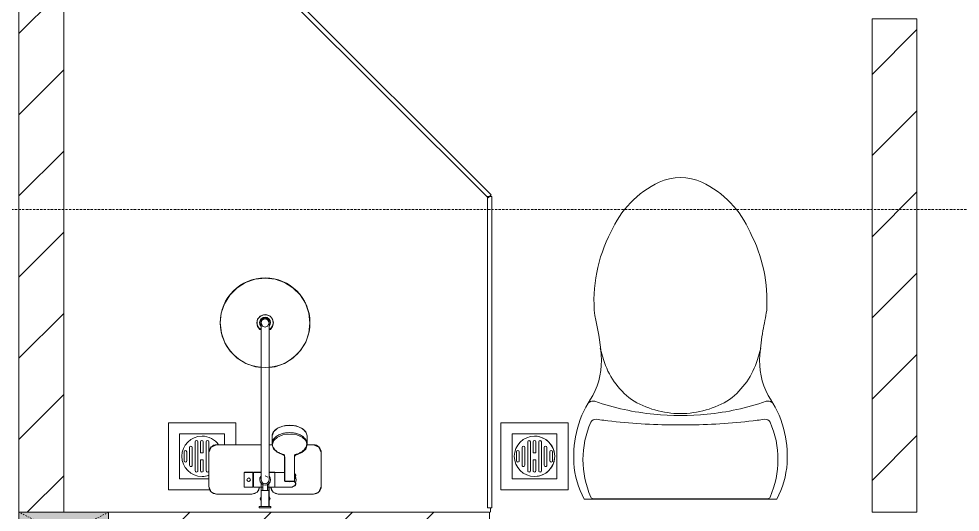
# Model space of a CAD drawing. Header units: millimetres. Extents: x 962 to 241049, y -15958 to 84407.
# Drawn here: x 158032 to 160128, y 31337 to 32437 of the extents above; entities that cross this region are included whole.
import ezdxf

# ---------------------------------------------------------------- set-up
doc = ezdxf.new("R2010")
doc.units = ezdxf.units.MM
doc.linetypes.add('Dash', pattern=[6, 3, -3])
doc.linetypes.add('Dash Dot 3_16_', pattern=[7.937500000000002, 4.762500000000001, -1.5875, 0, -1.5875])
for name, color, linetype, lineweight in [('0-1', 7, 'Continuous', 5), ('A-FLOR-2', 9, 'Continuous', 9), ('A-GLAZ-CURT-1', 254, 'Continuous', 9), ('A-GLAZ-CURT-2', 9, 'Continuous', 9), ('A-WALL-1', 253, 'Continuous', 18), ('A-WALL-PATT-1', 10, 'Continuous', 9), ('G-ANNO-SYMB-1', 111, 'Dash Dot 3_16_', 18), ('M-EQPM-1', 254, 'Continuous', 9), ('P-SANR-FIXT', 6, 'Continuous', 9), ('P-SANR-FIXT-1', 254, 'Continuous', 9), ('S-COLS', 52, 'Continuous', 9), ('S-COLS-4', 254, 'Continuous', 9), ('S-COLS-5', 253, 'Continuous', 18), ('S-COLS-HDLN-1', 9, 'Dash', 9)]:
    doc.layers.add(name, color=color, linetype=linetype, lineweight=lineweight)
pattern_1 = [(45, (0, 0), (-90.50966799187809, 90.50966799187809), [])]

# ---------------------------------------------------------------- blocks, each defined once
blk = doc.blocks.new('TOILET - TOILET-400871-TKCS_MB TẦNG 1')
at = {"layer": 'P-SANR-FIXT-1'}
for p, q in [((-171.7035516261501, 330.2570353388664), (-178.5826640776578, 355.4610644590122)), ((171.7035516262215, 330.2570353388655), (178.5826640777298, 355.4610644590144)), ((214.1995318668313, 19.05000000000122), (-214.1995318667546, 19.04999999999851)), ((193.97078499803, 19.91553583143607), (-193.9707849979227, 19.91553583143236))]:
    blk.add_line(p, q, dxfattribs=at)
for centre, radius, start, end in [((3.411031457289937e-11, 624.4228520098749), 111.7023465450976, 64.77183134956908, 115.2281686504348), ((45.14871311199176, 528.5992639728623), 217.629521150828, 115.228168650434, 156.7783610856926), ((-45.14871311192206, 528.5992639728618), 217.6295211508283, 23.22163891431097, 64.77183134956874), ((137.1458721769089, 461.1864712179135), 329.7550814439056, 152.3122262710637, 185.651280103985), ((-137.1458721768386, 461.1864712179119), 329.7550814439059, 356.3165378644068, 27.6877737289387), ((-719.24604541987, 297.5343536763932), 544.2841245188786, 4.54410925827962, 13.94637945118881), ((-1948.348746160097, 805.1146347579743), 2171.196004482317, 349.10509292566, 350.3190189572817), ((719.2460454198704, 297.5343536764119), 544.284124518806, 169.7120559414766, 175.4558907417203), ((-343.4828822549819, 327.3986474169055), 167.3360765967514, 332.6200335685311, 4.544109258278571), ((343.4828822550533, 327.3986474169097), 167.3360765967504, 175.4558907417198, 207.3799664314676), ((-0.3874102947869895, 383.9560718636442), 179.5349737637684, 197.4035971626844, 232.5964028373083), ((0.3874102948585643, 383.9560718636442), 179.5349737637686, 307.4035971626909, 342.5964028373149), ((-4.003353977857214, 115.7119893735312), 233.6470971093106, 144.7853405497496, 164.7039396458492), ((-194.9505441312366, 224.1118388292315), 13.81066364226807, 71.00733368963076, 129.3276317877023), ((0.5529167513281621, 792.1312904916649), 586.9119850767163, 251.0073336896479, 264.1678462024061), ((3.571972249606972e-11, 415.9841640074298), 206.1039568836559, 237.9268332929553, 269.9999999999995), ((3.544900571374513e-11, 415.9841640074298), 206.1039568836559, 270.0000000000002, 302.0731667070439), ((-0.5529167512617627, 792.1312904916649), 586.9119850767158, 275.8321537975865, 288.9926663103525), ((194.9505441313103, 224.111838829234), 13.81066364226808, 50.67236821229329, 108.9926663103525), ((4.003353977931188, 115.7119893735311), 233.6470971093119, 15.2960603541533, 35.21465945025245), ((-9.838022255078874, 107.1523688825703), 207.3032811351502, 156.2861880749646, 203.7138119250351), ((-189.0800195427674, 185.5076524089137), 11.68855928237306, 82.42119755242821, 154.5895161771298), ((178.9093763268637, 2951.264857805509), 2778.442103370485, 262.4211975524292, 262.7648564837138), ((-14.30394237479296, 1400.385881402284), 1215.583629418794, 262.5930270180717, 269.6026276339267), ((3.282794167370461e-11, 786.7181433958776), 581.470672880702, 264.1678462024061, 275.8321537975865), ((14.30394237485165, 1400.385881402284), 1215.583629418795, 270.3973723660714, 277.406972981927), ((-178.9093763268247, 2951.264857805507), 2778.442103370487, 277.2351435162877, 277.5788024475705), ((189.0800195428416, 185.5076524089161), 11.68855928237307, 25.41048382287181, 97.5788024476582), ((9.838022255153959, 107.1523688825704), 207.3032811351502, 336.2861880749653, 23.71381192503745), ((1.853693360708327, 114.1101153993178), 239.7192469555727, 164.7039396458493, 183.548657777231), ((4.388159971324968e-11, 3462.789958907384), 3278.037309305237, 269.6026276339267, 270.3973723660716), ((-1.853693360632019, 114.1101153993178), 239.7192469555715, 356.4513422227707, 15.29606035415335), ((-46.13760999738189, 111.133930885133), 191.6357479952152, 183.5486577772312, 208.7190699584603), ((46.13760999745864, 111.1339308851331), 191.6357479952132, 331.2809300415406, 356.451342222771), ((-193.7090153667803, 26.38577465451942), 6.475531929314479, 203.7138119250353, 267.6832199871828), ((193.7090153668564, 26.38577465452188), 6.47553192931448, 272.3167800130918, 336.2861880749766)]:
    blk.add_arc(centre, radius, start, end, dxfattribs=at)
blk = doc.blocks.new('93925000_0001 - 93925000_top_dwg_93925000_T-348115-TKCS_MB TẦNG 1')
at = {"layer": 'P-SANR-FIXT'}
for p, q in [((-29.25000000001137, -30.41147380102957), (-107.9999999999602, -30.41147380102957)), ((29.25000000003979, -30.41147380102951), (107.9999999999891, -30.41147380102951)), ((-125, -47.41147380104054), (-125, -123.4114738009895)), ((-46.30000000000002, -78.40001049013955), (-46.30000000000002, -46.66432744319475)), ((-27.19999999999982, -47.1000104901396), (-26.0999999999998, -47.1000104901396)), ((-8.999999999999659, -412.5000104901396), (-8.999999999999659, -62.50013961210563)), ((9.000000000000398, -62.50001049013981), (9.000000000000398, -412.5000104901396)), ((21.55028506636268, -45.85001633765473), (60.55062229200342, -46.65005953992719)), ((125, -47.41147380106959), (125, -123.4114738010186)), ((-27.19999999999982, -77.9000104901396), (-26.09999999999991, -77.9000104901396)), ((42.99999999999977, -78.71001049013955), (21.55028506636256, -79.15000464262442)), ((42.99999999999989, -64.709669900216), (42.99999999999989, -117.7311855777033)), ((65.79999999999916, -117.7311858373865), (65.79999999999916, -64.70968023364202)), ((42.67723075121899, -117.9137647793131), (42.72380481691187, -117.8905027300933)), ((43.22541313289174, -117.5533791080683), (43.2454772841229, -117.5313935299153)), ((65.55452210880412, -117.5313930848106), (65.57451349550774, -117.5533044401007)), ((66.07595627173146, -117.8903814623573), (66.12276898537004, -117.9137649615229)), ((-107.999999999989, -140.4114738010296), (-8.999999999999662, -140.4114738010296)), ((9.000000000000341, -140.4114738010296), (16.05775936037844, -140.4114738010296)), ((15.40892533820522, -159.102337451949), (15.75839094500327, -143.3372787451481)), ((107.99999999996, -140.4114738010296), (92.74224064223586, -140.4114738010296)), ((93.04160903513537, -143.3372775412332), (93.39107466179462, -159.1023374519516))]:
    blk.add_line(p, q, dxfattribs=at)
at = {"layer": 'P-SANR-FIXT', "flags": 128}
for points in [[(-45.79999999999995, -46.1000104901396), (-27.19999999999982, -46.1000104901396), (-27.19999999999982, -78.90001049013962), (-45.79999999999995, -78.90001049013962)], [(-26.09999999999985, -46.00001049013958), (-26.09999999999985, -78.93326648225212), (-8.999999999999545, -79.00001049013953)], [(21.55000000000007, -47.4099858359793), (21.55000000000007, -79.13610765745804), (9.000000000000455, -79.00001049013957)]]:
    blk.add_lwpolyline(points, dxfattribs=at)
at = {"layer": 'P-SANR-FIXT'}
for centre, radius in [((-36.49999999999991, -62.50001049013958), 3.949999999999962), ((0, -412.5000104901508), 100.0000000000113)]:
    blk.add_circle(centre, radius, dxfattribs=at)
for centre, radius, start, end in [((-107.999999999989, -47.41147380104054), 17.00000000001096, 89.99999999990285, 180), ((-29.25000000001137, -47.41147380104117), 17.0000000000116, 4.762593803102853, 90), ((29.25000000003979, -47.41147380107338), 17.00000000004385, 89.99999999999997, 175.237406216488), ((107.99999999996, -47.41147380106959), 17.00000000004005, 359.9999999999996, 89.99999999990197), ((-45.79999999999995, -46.60001049013961), 0.4999999999999929, 90, 180), ((0, -62.50001049013958), 11.99999999999995, 318.5903778907286, 221.4096221092701), ((0, -62.50001049013942), 8.999999999999567, 89.99999999999726, 180.0008225914138), ((0, -62.50001049013981), 8.999999999999977, 359.9999999999996, 90.00000000000058), ((45.74539299269866, -61.7688677305235), 2.591442950375404, 155.1929395547365, 175.7071329784778), ((45.88672692079469, -61.83419430956258), 2.747144078052784, 130.8293799405977, 155.1929395547363), ((46.10715825320051, -62.08930188541364), 3.084293670315347, 110.5459473745556, 130.8293799405975), ((54.40515189394542, -334.7558143918751), 275.8827831760368, 88.26834587300208, 91.73430402784533), ((59.72527746513852, -57.11829431336879), 10.50072061123066, 38.64910940744635, 85.4919664278808), ((-11.0870287831047, -67.0847149845815), 76.92338950800617, 1.769307073088722, 4.107483592994653), ((-45.79999999999998, -78.40001049013955), 0.5000000000000284, 180, 270.0000000000021), ((65.16075387320267, -72.37357576436682), 3.458721251672998, 323.2522043270088, 79.35412464586749), ((-107.999999999989, -123.4114738010185), 17.00000000001102, 179.9999999999022, 269.9999999999997), ((47.73703108613861, -153.8055324793327), 35.54008304688671, 125.4413648585357, 130.0143797178355), ((49.86443492495669, -156.8002238881049), 39.21350294816435, 121.1773293406619, 125.4365221315614), ((50.55508174236654, -157.9433358119556), 40.54905420075455, 119.6970184980787, 121.1760861845778), ((51.01248991461052, -158.7285226972311), 41.45771952391331, 117.0276108551565, 119.7085429480655), ((52.23437101243538, -161.1268276120881), 44.14934692001913, 113.3198526991239, 117.0257930491081), ((51.70379216790154, -159.9377679050245), 42.84738864196924, 109.7778530176831, 113.2977488483463), ((52.51251485431292, -162.1897568078892), 45.24018730875026, 106.1472058541905, 109.7765896948286), ((53.21031191075166, -164.5420132623358), 47.69371243010925, 103.9355483588016, 106.1665379052129), ((39.13550187228078, -108.1664604231369), 10.41252868368169, 284.3956263088239, 285.5115793084283), ((40.79977076989439, -114.1629140050123), 4.189406756292605, 285.511579308428, 289.9665008707439), ((40.18233595264687, -112.4634348017655), 5.997570276502555, 289.9665008707439, 292.706056453872), ((41.35633292669261, -115.269131820641), 2.956155366169641, 292.7060564538717, 296.5404578594648), ((41.28939418913281, -115.0703328042365), 3.163999408943117, 296.9590540367668, 300.8285832434413), ((41.75191444553207, -115.8453384390961), 2.26147033924852, 300.8285832434427, 305.2869606014737), ((42.11080346566675, -116.3524602560694), 1.640202388985941, 305.2869606014731, 309.9326498899359), ((42.58190343764934, -116.9152374954957), 0.9062722800393488, 309.9326498899361, 315.2399768803443), ((66.33254871741015, -116.7907523287532), 1.075222358475278, 225.1701960386481, 229.6335357926574), ((66.53467697349917, -116.5529705922872), 1.387305658423184, 229.6335357926575, 235.1233570305372), ((67.33403953288213, -115.4061151899989), 2.78525337386223, 235.1233570305369, 238.7438538062304), ((67.23708865182785, -115.5658466602265), 2.598401518323442, 238.743853806231, 243.4573342436183), ((67.83178802867057, -114.4223051350855), 3.887291834939851, 243.9189209162256, 246.8313117267748), ((68.07971071230402, -113.8406382182414), 4.519590282336205, 246.8430118978089, 250.4792408365493), ((68.32031555328638, -113.1623118559064), 5.239324491791969, 250.478001354911, 254.040622129464), ((68.46255245398922, -112.6667454129419), 5.754899133838111, 254.0356859670231, 256.0560515704276), ((55.40401679240662, -165.2330429853637), 48.40912028329085, 73.86585318522631, 76.04813250948062), ((56.21413014697972, -162.4159543525397), 45.47786641770474, 70.24102003427905, 73.8600239519259), ((57.38436555478666, -159.2074370455415), 42.0626454195198, 66.6692995235719, 70.26370069725493), ((56.49106083851057, -161.2854876911967), 44.32456512746464, 62.98149476931825, 66.6728195095344), ((57.9785722803678, -158.3746903640516), 41.05570866288927, 60.27832955704819, 62.98547533075114), ((57.65690325814422, -158.9441174506732), 41.70970371225593, 58.84438493084499, 60.2823998950903), ((59.19166632527494, -156.4104491251478), 38.74744684300671, 54.53767052910745, 58.84818163921948), ((60.89070530787098, -154.0281911650667), 35.82137727334143, 50.00335279078109, 54.54047535599409), ((107.99999999996, -123.4114738009896), 17.00000000004001, 269.9999999999999, 359.999999999902), ((32.6084281422526, -143.5932511598145), 16.85198135014861, 172.4140323751194, 179.1296748585935), ((33.68353206841558, -143.7355470214935), 17.93646087517543, 164.9524611530439, 172.4168366973952), ((35.23708582808054, -144.1518614714839), 19.5448282046928, 157.961357964296, 164.9562571578326), ((37.13904172408166, -144.9201389878477), 21.59609231309832, 151.4775331282191, 157.9654281488547), ((39.27860343996432, -146.0810125907116), 24.03029636225168, 145.4892253034588, 151.4815138133123), ((41.53812440405778, -147.6325679617071), 26.77123719125012, 139.9517195291568, 145.4927454964201), ((43.63035976240869, -149.3759166338841), 29.49457882653298, 134.7866597157906, 139.9743996902091), ((46.21077091948981, -151.980405663538), 33.16089505931782, 130.0222981005984, 134.7808297523297), ((62.8381859497558, -151.7077776100939), 32.79202096505968, 45.19211503033982, 50.00422800610482), ((64.97137908367529, -149.5583508659709), 29.76372997163251, 40.048742012123, 45.18956449042492), ((87.59999999923238, -128.4114738010803), 1.499999999232926, 180, 187.5385925494641), ((87.60000000000032, -128.4114738010264), 1.50000000000318, 258.6057150050811, 269.9999999935141), ((67.2180923600595, -147.665894096866), 26.82619650550311, 34.51250417135139, 40.04223300736741), ((69.39467534866861, -146.1587099335588), 24.1787385563626, 28.53632123789447, 34.4918832930389), ((73.78929370061704, -143.915085762884), 19.24661595653247, 21.63737364131532, 28.9183300159617), ((71.1653461443861, -144.9559604946232), 22.06947284008565, 15.44356289302016, 21.63737364131479), ((76.80805584189389, -143.39708258289), 16.21539109535078, 7.185926819191434, 15.44356289302018), ((73.92057826180705, -143.7611353026), 19.1257280446115, 1.269873184907297, 7.185926819190695), ((32.74582926548889, -159.033047992568), 17.34514869852866, 181.3198210601203, 222.2619182797614), ((76.00123918132356, -159.0194252127062), 17.39838440383853, 317.3098225993435, 358.6393437242801), ((54.24210218684038, -122.9950291884833), 60.56097304492229, 259.1395428294729, 270.1493847950802), ((54.23289421806022, -119.4633675273612), 64.09264670981953, 270.1493847950808, 280.363734856608), ((0, -412.5000104901392), 17.99999999999966, 120.2490760906004, 59.75092390906803), ((0, -412.5000104901392), 12.15000000000036, 137.7945535961896, 42.20544640380962), ((0, -412.5000104901396), 9.000000000000014, 180.0000000000003, 0)]:
    blk.add_arc(centre, radius, start, end, dxfattribs=at)
for points, degree in [([(-12.89999999999998, 0), (-12.89999999999998, -1.499999999999943), (-12.89999999999998, -2.999999999999943)], 2), ([(12.89999999999998, 0), (0.02609083944696522, 0), (-12.84781832110605, 0)], 2), ([(12.84781832110605, 0), (12.87390916055301, 0), (12.89999999999998, 0)], 2), ([(12.89999999999998, 0), (12.89999999999998, -1.499999999999943), (12.89999999999998, -2.999999999999943)], 2), ([(-12.90000000000009, -3), (-0.02609083944696522, -3.000000000000028), (12.84781832110616, -3.000000000000057)], 2), ([(-12.84781832110617, -2.999999999999974), (-12.87390916055313, -2.999999999999987), (-12.90000000000009, -3)], 2), ([(-8.49999999999977, -3.799999999999841), (-8.499999999999886, -20.88434935996673), (-8.5, -37.96869871993363)], 2), ([(8.499999999999998, -3.799999999999955), (8.499999999999943, -20.88443606873113), (8.499999999999886, -37.96887213746231)], 2), ([(-8.500000000000114, -38.00000000000006), (0, -38.00000000000003), (8.500000000000227, -38)], 2), ([(-4.999999999999626, -38.00000000000003), (-4.999999999999643, -44.79564918645708), (-4.999999999999659, -51.59129837291415)], 2), ([(5.000000000000375, -37.99999999999997), (5.000000000000358, -44.79564918645711), (5.000000000000342, -51.59129837291427)], 2), ([(-4.999999999999646, -46.00001049013959), (-15.54999999999975, -46.00001049013959), (-26.09999999999985, -46.00001049013958)], 2), ([(5.000000000000354, -46.00001049013952), (13.27499999999976, -46.00001049013955), (21.54999999999916, -46.00001049013958)], 2), ([(43.16122043866994, -61.57488634983157), (43.11422783113005, -62.20091038478618), (43.2568056199874, -62.84116455587242), (42.99999999999989, -63.45409927694671), (42.99999999999989, -64.08188458858135), (42.99999999999989, -64.709669900216)], 5), ([(46.05564403435699, -58.99940780907446), (45.84563881466295, -59.00576646544847), (45.6356396480968, -59.01232503645387), (45.42490410742312, -59.07182674725264), (45.22143612944311, -59.12746019540629), (45.02469942947437, -59.20119691161427)], 5), ([(65.63877806839491, -61.57486776466607), (65.58324584075069, -60.80156955834494), (65.51792364951962, -60.02897439062145), (64.29169490573088, -59.04860023423733), (63.51684167660937, -59.02245000481934), (62.74190615016312, -58.99902194347936)], 5), ([(42.83134313698361, -182.4712936479626), (32.99480990325503, -180.5841154326519), (24.74135789164757, -176.3666458393427), (19.90906196571826, -170.6980207171658)], 3), ([(88.78958838532196, -170.816115617236), (83.90714295276018, -176.4673309525334), (75.62595520680784, -180.7066272881571), (65.76294096902575, -182.5103768473146)], 3)]:
    blk.add_open_spline(points, degree=degree, dxfattribs=at)
for points, weights in [([(-9.300000012551752, -3.000000000000114), (-8.499999999999767, -2.999999987447859), (-8.499999999999773, -3.799999999999841)], [1, 0.7071067756391801, 1]), ([(9.300000036225876, -3.000000000000048), (8.499999999999998, -2.999999963774077), (8.499999999999996, -3.799999999999955)], [1, 0.7071067651767795, 1]), ([(21.55000000000018, -45.86391332282089), (21.55000000000007, -45.6984479567874), (21.55000000000007, -47.4099858359793)], [0.8741474450410947, 0.9084708691207961, 1]), ([(67.93214707809068, -74.44290715413382), (66.9161785636151, -75.65537223736911), (65.79999999999916, -76.44701129264871)], [1, 0.9916143928707297, 1]), ([(54.40000000027044, -167.345373511784), (15.75710228857958, -167.3453735117857), (15.75710228858282, -143.5544300957471)], [1, 0.7071067811865235, 1]), ([(93.04289771195933, -143.5544300957438), (93.04289771196134, -167.3453735117824), (54.40000000027044, -167.345373511784)], [1, 0.7071067811865235, 1])]:
    blk.add_rational_spline(points, weights, degree=2, dxfattribs=at)
blk.add_open_spline([(67.95742936225793, -50.59066825678327), (68.35598580722785, -51.10147228051598), (68.55940819716147, -51.68825616568513), (68.67315314439588, -53.48920526109732), (68.21360467211412, -54.71941052610607), (66.0828501634154, -57.04809614598538), (64.61267512253369, -58.10490555589343), (62.74003090276256, -58.98982693736821)], degree=3, knots=[0.3623590839894454, 0.3623590839894454, 0.3623590839894454, 0.3623590839894454, 0.4991435252133551, 0.4991435252133551, 0.7494159218981946, 0.7494159218981946, 0.9564650588819884, 0.9564650588819884, 0.9564650588819884, 0.9564650588819884], dxfattribs=at)
blk = doc.blocks.new('93925000_0001 - 93925000_top_dwg-348114-TKCS_MB TẦNG 1')
blk.add_blockref('93925000_0001 - 93925000_top_dwg_93925000_T-348115-TKCS_MB TẦNG 1', (0, 0))
blk = doc.blocks.new('93925000_0001 - 93925000_3D_low_dwg-V54-TKCS_MB TẦNG 1')
at = {"layer": 'P-SANR-FIXT'}
for p, q in [((-13.0000002353084, 0.4061279444435513), (-12.06220432506918, 0.4061279444435513)), ((-13.0000002353084, 0.4061279444435513), (-11.63522162126421, 0.4061279444435513)), ((-13.0000002353084, 0.4061279444435513), (-12.06220432506918, 0.4061279444435513)), ((-13.0000002353084, 0.4061279444435513), (-11.63522162126421, 0.4061279444435513)), ((-13.0000002353084, -2.393874990247014), (-13.0000002353084, 0.4061279444435513)), ((-13.0000002353084, -2.393874990247014), (-13.0000002353084, 0.4061279444435513)), ((-12.06220432506918, 0.4061279444435513), (-9.062958571184868, 0.4061279444435513)), ((-12.06220432506918, 0.4061279444435513), (-9.062958571184868, 0.4061279444435513)), ((-7.966440063576375, 0.4061279444435513), (-11.63522162126421, 0.4061279444435513)), ((-7.966440063576375, 0.4061279444435513), (-11.63522162126421, 0.4061279444435513)), ((-9.062958571184868, 0.4061279444435513), (-4.98865693495718, 0.4061279444435513)), ((-4.98865693495718, 0.4061279444435513), (-7.966440063576375, 0.4061279444435513)), ((-4.98865693495718, 0.4061279444435513), (0.02873366657483985, 0.4061279444435513)), ((0.02873366657483985, 0.4061279444435513), (5.052519656847721, 0.4061279444435513)), ((5.052519656847721, 0.4061279444435513), (9.036845067273385, 0.4061279444435513)), ((8.247112544019547, 0.4061279444435513), (5.052519656847721, 0.4061279444435513)), ((7.643933939128374, 0.4061279444435513), (9.036845067273385, 0.4061279444435513)), ((11.62984517825723, 0.4061279444435513), (8.247112544019547, 0.4061279444435513)), ((11.62984517825723, 0.4061279444435513), (8.247112544019547, 0.4061279444435513)), ((9.036845067273385, 0.4061279444435513), (12.00061197294744, 0.4061279444435513)), ((9.036845067273385, 0.4061279444435513), (12.00061197294744, 0.4061279444435513)), ((13.00000023557695, 0.4061279444435513), (11.62984517825723, 0.4061279444435513)), ((13.00000023557695, 0.4061279444435513), (11.62984517825723, 0.4061279444435513)), ((12.00061197294744, 0.4061279444435513), (13.00000023557695, 0.4061279444435513)), ((12.00061197294744, 0.4061279444435513), (13.00000023557695, 0.4061279444435513)), ((13.00000023557695, -2.393874990247014), (13.00000023557695, 0.4061279444435513)), ((13.00000023557695, -2.393874990247014), (13.00000023557695, 0.4061279444435513)), ((-12.06220432506918, -2.393874990247014), (-13.0000002353084, -2.393874990247014)), ((-13.0000002353084, -2.393874990247014), (-11.63522162126421, -2.393874990247014)), ((-12.06220432506918, -2.393874990247014), (-13.0000002353084, -2.393874990247014)), ((-13.0000002353084, -2.393874990247014), (-11.63522162126421, -2.393874990247014)), ((-9.062958571184868, -2.393874990247014), (-12.06220432506918, -2.393874990247014)), ((-9.062958571184868, -2.393874990247014), (-12.06220432506918, -2.393874990247014)), ((-11.63522162126421, -2.393874990247014), (-8.500000110129987, -2.393874990247014)), ((-11.63522162126421, -2.393874990247014), (-8.947380937505955, -2.393874990247014)), ((-11.13424724923491, -20.11254869704676), (-8.947380937505955, -14.63904449820736)), ((-8.947380937505955, -25.20961684223694), (-11.13424724923491, -20.11254869704676)), ((-4.98865693495718, -2.393874990247014), (-9.062958571184868, -2.393874990247014)), ((-8.947380937505955, -45.59387397771311), (-8.947380937505955, -2.383346642605784)), ((-6.146981263030762, -2.393874990247014), (-8.500000110129987, -2.393874990247014)), ((-8.500000110129987, -53.59329031710188), (-8.500000110129987, -2.393874990247014)), ((0.02873366657483985, -2.393874990247014), (-4.98865693495718, -2.393874990247014)), ((5.052519656847721, -2.393874990247014), (0.02873366657483985, -2.393874990247014)), ((5.052519656847721, -2.393874990247014), (9.036845067273385, -2.393874990247014)), ((6.134321925182667, -2.393874990247014), (8.500000110398537, -2.393874990247014)), ((11.62984517825723, -2.393874990247014), (8.500000110398537, -2.393874990247014)), ((8.500000110398537, -2.393874990247014), (8.500000110398537, -53.59329031710188)), ((8.947380937774506, -2.383346642605784), (8.947380937774506, -45.59387397771311)), ((11.62984517825723, -2.393874990247014), (8.947380937774506, -2.393874990247014)), ((11.13433695151362, -20.11254869704676), (8.94738093778317, -15.01528653541066)), ((8.94738093778317, -25.58627741086896), (11.13433695151362, -20.11254869704676)), ((9.036845067273385, -2.393874990247014), (12.00061197294744, -2.393874990247014)), ((9.036845067273385, -2.393874990247014), (12.00061197294744, -2.393874990247014)), ((13.00000023557695, -2.393874990247014), (11.62984517825723, -2.393874990247014)), ((13.00000023557695, -2.393874990247014), (11.62984517825723, -2.393874990247014)), ((12.00061197294744, -2.393874990247014), (13.00000023557695, -2.393874990247014)), ((12.00061197294744, -2.393874990247014), (13.00000023557695, -2.393874990247014)), ((-125.0000009535357, -47.00534305577708), (-120.020817232002, -34.98452428583662)), ((-120.020817232002, -34.98452428583662), (-125.0000009535357, -47.00534305577708)), ((-120.020817232002, -34.98452428583662), (-108.0000030039442, -30.00533602242899)), ((-108.0000030039442, -30.00533602242899), (-120.020817232002, -34.98452428583662)), ((-108.0000030039442, -30.00533602242899), (-29.24999967799631, -30.00533602242899)), ((-29.24999967799631, -30.00533602242899), (-108.0000030039442, -30.00533602242899)), ((-29.24999967799631, -30.00533602242899), (-17.22918544993845, -34.98452428583662)), ((-17.22918544993845, -34.98452428583662), (-29.24999967799631, -30.00533602242899)), ((-17.22918544993845, -34.98452428583662), (-12.8041916509889, -45.59387397771311)), ((-12.8041916509889, -45.59387397771311), (-17.22918544993845, -34.98452428583662)), ((17.229185450207, -34.98452428583662), (12.8346490724306, -45.59387397771311)), ((12.8346490724306, -45.59387397771311), (17.229185450207, -34.98452428583662)), ((17.229185450207, -34.98452428583662), (29.24999967826486, -30.00533602242899)), ((17.229185450207, -34.98452428583662), (29.24999967826486, -30.00533602242899)), ((29.24999967826486, -30.00533602242899), (108.000003004204, -30.00533602242899)), ((108.000003004204, -30.00533602242899), (29.24999967826486, -30.00533602242899)), ((108.000003004204, -30.00533602242899), (120.0208172322706, -34.98452428583662)), ((120.0208172322706, -34.98452428583662), (108.000003004204, -30.00533602242899)), ((120.0208172322706, -34.98452428583662), (125.0000009538043, -47.00534305577708)), ((125.0000009538043, -47.00534305577708), (120.0208172322706, -34.98452428583662)), ((-125.0000009535357, -123.0053370953126), (-125.0000009535357, -47.00534305577708)), ((-125.0000009535357, -47.00534305577708), (-125.0000009535357, -123.0053370953126)), ((-46.26489043221918, -45.70935112243128), (-27.19999989854216, -45.59387397771311)), ((-46.26489043221918, -46.85973966126005), (-46.26489043221918, -45.70935112243128)), ((-46.26489043221918, -45.70935112243128), (-46.26489043221918, -46.85973966126005)), ((-46.26489043221918, -50.50827240949106), (-46.26489043221918, -46.85973966126005)), ((-46.26489043221918, -50.50827240949106), (-46.26489043221918, -56.06282072072459)), ((-46.26489043221918, -56.06282072072459), (-46.26489043221918, -62.09387065176527)), ((-46.26489043221918, -68.124938750319), (-46.26489043221918, -62.09387065176527)), ((-40.47668541655985, -62.09387065176527), (-39.37709773765921, -59.35049250131083)), ((-40.47668541655985, -62.09387065176527), (-39.33139740215659, -64.88438436990214)), ((-36.62519903169989, -58.12362788919966), (-39.37709773765921, -59.35049250131083)), ((-36.62519903169989, -58.12362788919966), (-33.63793133484244, -59.34432917838527)), ((-33.63793133484244, -59.34432917838527), (-32.53242786513686, -62.09387065176527)), ((-33.61511296019999, -64.81945828204584), (-32.53242786513686, -62.09387065176527)), ((-27.19999989854216, -46.75237884525816), (-27.19999989854216, -45.59387397771311)), ((-27.19999989854216, -46.75237884525816), (-27.19999989854216, -50.42661859994364)), ((-27.19999989854216, -56.02032694820921), (-27.19999989854216, -50.42661859994364)), ((-27.19999989854216, -62.09387065176527), (-27.19999989854216, -56.02032694820921)), ((-27.19999989854216, -68.16745069032144), (-27.19999989854216, -62.09387065176527)), ((-26.10000118003336, -46.75237884525816), (-26.10000118003336, -45.59387397771311)), ((-8.500000110129987, -45.59387397771311), (-26.10000118003336, -45.59387397771311)), ((-26.10000118003336, -46.75237884525816), (-26.10000118003336, -50.42661859994364)), ((-26.10000118003336, -56.02032694820921), (-26.10000118003336, -50.42661859994364)), ((-26.10000118003336, -62.09387065176527), (-26.10000118003336, -56.02032694820921)), ((-26.10000118003336, -68.16745069032144), (-26.10000118003336, -62.09387065176527)), ((-11.09816887364832, -57.47866816525023), (-12.02163744257807, -62.09387065176527)), ((-11.17757559106794, -57.66879100804758), (-12.02163744257807, -62.09387065176527)), ((-12.02163744257807, -62.09387065176527), (-11.17757559106794, -66.51898208860915)), ((-12.02087554321733, -62.09387065176527), (-11.17757559106794, -66.51898208860915)), ((-8.500579766790542, -53.59329031710188), (-11.17757559106794, -57.66879100804758)), ((-8.500579766790542, -53.59691019062559), (-11.17757559106794, -57.66879100804758)), ((-11.09816887364832, -57.47866816525023), (-11.17757559106794, -57.66879100804758)), ((-5.400000831354851, -54.89389225248853), (-9.000000817935144, -62.09388881926967)), ((-9.000000817935144, -62.09388881926967), (-8.999317265917057, -66.27243100409937)), ((-4.425111152846807, -50.91630527977507), (-8.500579766790542, -53.59691019062559)), ((-4.425111152846807, -50.91630527977507), (-8.500579766790542, -53.59329031710188)), ((1.299440555158071e-10, -53.09388856892149), (-5.400000831354851, -54.89389225248853)), ((-4.582533354927295, -50.98385657077265), (-4.425111152846807, -50.91630527977507)), ((1.299440555158071e-10, -50.07223434452574), (-4.425111152846807, -50.91630527977507)), ((4.425110869239575, -50.91630527977507), (1.299440555158071e-10, -50.07223434452574)), ((2.480196944592581, -54.08800890287562), (1.299440555158071e-10, -53.09388856892149)), ((4.425110869239575, -50.91630527977507), (4.638925545801249, -51.00663861041499)), ((4.425110869239575, -50.91630527977507), (8.500579767059094, -53.59691019062559)), ((4.425110869239575, -50.91630527977507), (8.500579767059094, -53.59329031710188)), ((9.000000818203693, -62.09388881926967), (6.363961909841305, -55.7299195290045)), ((9.000000818203693, -62.09388881926967), (7.643933939128374, -58.92366145972645)), ((21.54999956501604, -45.59387397771311), (8.500000110398537, -45.59387397771311)), ((11.1775755913365, -57.66879100804758), (8.500579767059094, -53.59329031710188)), ((11.12244632555128, -57.53367480043929), (8.500579767059094, -53.59691019062559)), ((11.1775755913365, -57.66879100804758), (8.500579767059094, -53.59691019062559)), ((9.000000818203693, -62.09388881926967), (8.999317266176945, -66.47813247446577)), ((11.09141510738016, -66.73617450003188), (12.02163744284662, -62.09387065176527)), ((11.12244632555128, -57.53367480043929), (11.1775755913365, -57.66879100804758)), ((12.02163744284662, -62.09750415091078), (11.1775755913365, -57.66879100804758)), ((12.02163744284662, -62.09387065176527), (11.1775755913365, -57.66879100804758)), ((11.1775755913365, -66.51898208860915), (12.02163744284662, -62.09387065176527)), ((21.54999956501604, -45.59387397771311), (60.55121408713938, -46.09024175409834)), ((21.54999956501604, -46.75237884525816), (21.54999956501604, -45.59387397771311)), ((21.54999956501604, -46.75237884525816), (21.54999956501604, -50.42661859994364)), ((21.54999956501604, -56.02032694820921), (21.54999956501604, -50.42661859994364)), ((21.54999956501604, -62.09387065176527), (21.54999956501604, -56.02032694820921)), ((21.54999956501604, -68.16745069032144), (21.54999956501604, -62.09387065176527)), ((43.32126560224176, -68.30219900612394), (43.81583056246152, -62.23647193840684)), ((44.26653403056741, -58.64013887649012), (44.24106774344, -112.8938721657233)), ((65.41201840652109, -58.64013887649012), (44.26653403056741, -58.64013887649012)), ((52.7403235592378, -58.64013887649012), (54.81277438416037, -57.8684699535803)), ((54.81277438416037, -57.8684699535803), (56.88997231161427, -58.64013887649878)), ((60.55121408713938, -46.09024175409834), (66.66990855946096, -50.29754762653868)), ((65.41201840652109, -58.64013887649012), (65.43747560991797, -112.8938721657233)), ((66.32276859296442, -68.30219900612394), (65.52858349011103, -58.56165469976006)), ((66.66990855946096, -50.29754762653868), (69.5345774532664, -62.09387065176527)), ((66.66990855946096, -73.89021184449625), (69.5345774532664, -62.09387065176527)), ((125.0000009538043, -47.00534305577708), (125.0000009538043, -123.0053370953126)), ((125.0000009538043, -123.0053370953126), (125.0000009538043, -47.00534305577708)), ((-46.26489043221918, -73.67028976684047), (-46.26489043221918, -68.124938750319)), ((-46.26489043221918, -77.32801980977489), (-46.26489043221918, -73.67028976684047)), ((-46.26489043221918, -78.47839472298186), (-46.26489043221918, -77.32801980977489)), ((-46.26489043221918, -78.47839472298186), (-46.26489043221918, -77.32801980977489)), ((-46.26489043221918, -78.47839472298186), (-27.19999989854216, -78.59387640958262)), ((-36.50000000583052, -66.06600737576915), (-39.33139740215659, -64.88438436990214)), ((-33.61511296019999, -64.81945828204584), (-36.50000000583052, -66.06600737576915)), ((-27.19999989854216, -73.76114087109129), (-27.19999989854216, -68.16745069032144)), ((-27.19999989854216, -77.4353987932725), (-27.19999989854216, -73.76114087109129)), ((-27.19999989854216, -78.59387640958262), (-27.19999989854216, -77.4353987932725)), ((-26.10000118003336, -73.76114087109129), (-26.10000118003336, -68.16745069032144)), ((-26.10000118003336, -77.4353987932725), (-26.10000118003336, -73.76114087109129)), ((-26.10000118003336, -78.59387640958262), (-26.10000118003336, -77.4353987932725)), ((-26.10000118003336, -78.59387640958262), (-8.999317265917057, -78.59387640958262)), ((-11.12130858587145, -66.66027978663874), (-11.17757559106794, -66.51898208860915)), ((-11.17757559106794, -66.51898208860915), (-8.999317265917057, -69.83518585276363)), ((-11.12130858587145, -66.66027978663874), (-8.999317265917057, -69.86355942198428)), ((-8.999317265917057, -79.46273689274351), (-8.999317265917057, -66.27243100409937)), ((-8.999317265917057, -79.46273689274351), (-8.999317265917057, -94.50027287011577)), ((6.363961909841305, -68.45783994203043), (1.299440555158071e-10, -71.09388906960918)), ((8.999317266176945, -79.62031266693633), (8.999317266176945, -66.47813247446577)), ((8.999317266176945, -69.82286713155072), (11.1775755913365, -66.51898208860915)), ((8.999317266194272, -69.83518585275498), (11.1775755913365, -66.51898208860915)), ((8.999317266168282, -69.84051383768315), (11.09141510738016, -66.73617450003188)), ((8.999317266176945, -78.59387640958262), (21.54999956501604, -78.59387640958262)), ((8.999317266176945, -79.62031266693633), (8.999317266176945, -94.58703174596262)), ((11.09141510738016, -66.73617450003188), (11.1775755913365, -66.51898208860915)), ((21.54999956501604, -73.75186182265712), (21.54999956501604, -68.16745069032144)), ((21.54999956501604, -77.4353987932725), (21.54999956501604, -73.75186182265712)), ((21.54999956501604, -78.59387640958262), (21.54999956501604, -77.4353987932725)), ((21.54999956501604, -78.59387640958262), (44.25730354743321, -78.30488888130188)), ((43.32126560224176, -68.30219900612394), (44.26295851983163, -66.25745682142288)), ((44.26107356838499, -70.27318364613207), (43.32126560224176, -68.30219900612394)), ((66.32276859296442, -68.30219900612394), (65.41562784539853, -66.33248157555536)), ((65.41744298909667, -70.20086891450315), (66.32276859296442, -68.30219900612394)), ((66.50184207118399, -74.00577700134545), (66.66990855946096, -73.89021184449625)), ((-8.999317265917057, -94.50027287011577), (-8.999952560533279, -122.093873834662)), ((8.999317266176945, -94.58703174596262), (9.00004850787998, -122.093873834662)), ((-120.020817232002, -135.0261513233618), (-125.0000009535357, -123.0053370953126)), ((-125.0000009535357, -123.0053370953126), (-120.020817232002, -135.0261513233618)), ((-8.999952560533279, -122.093873834662), (-8.999952560533279, -352.0938792229132)), ((9.00004850787998, -352.0938792229132), (9.00004850787998, -122.093873834662)), ((27.22625193012834, -123.6004315853552), (19.0127293826449, -131.1420406580405)), ((42.70615053189874, -116.3869365692659), (27.22625193012834, -123.6004315853552)), ((44.24106774344, -112.8938721657233), (42.70615053189874, -116.3869365692659)), ((65.43747560991797, -112.8938721657233), (66.97240644706369, -116.3869365692659)), ((66.97240644706369, -116.3869365692659), (82.18642601979853, -123.4372057199998)), ((82.18642601979853, -123.4372057199998), (90.36471498025537, -130.7141597986741)), ((125.0000009538043, -123.0053370953126), (120.0208172322706, -135.0261513233618)), ((120.0208172322706, -135.0261513233618), (125.0000009538043, -123.0053370953126)), ((-108.0000030039442, -140.0053441286607), (-120.020817232002, -135.0261513233618)), ((-120.020817232002, -135.0261513233618), (-108.0000030039442, -140.0053441286607)), ((-8.794668510556608, -140.0053441286607), (-108.0000030039442, -140.0053441286607)), ((-108.0000030039442, -140.0053441286607), (-8.794668510556608, -140.0053441286607)), ((16.101029301769, -140.0053441286607), (8.794764457894644, -140.0053441286607)), ((8.794764457894644, -140.0053441286607), (16.101029301769, -140.0053441286607)), ((15.97610514176965, -140.385617065473), (19.0127293826449, -131.1420406580405)), ((15.97610514176965, -140.385617065473), (15.97610514176965, -160.0585623264833)), ((19.31382837308527, -150.0571015835328), (15.97610514176965, -140.385617065473)), ((90.36471498025537, -130.7141597986741), (93.70242912782312, -140.385617065473)), ((90.66581397069574, -149.6291934729142), (93.70242912782312, -140.385617065473)), ((108.000003004204, -140.0053441286607), (93.5711932317035, -140.0053441286607)), ((93.5711932317035, -140.0053441286607), (108.000003004204, -140.0053441286607)), ((93.70242912782312, -140.385617065473), (93.70242912782312, -160.0585623264833)), ((108.000003004204, -140.0053441286607), (120.0208172322706, -135.0261513233618)), ((108.000003004204, -140.0053441286607), (120.0208172322706, -135.0261513233618)), ((15.97610514176965, -160.0585078239961), (18.78103249682936, -168.9561478615327)), ((19.31382837308527, -169.730010509543), (15.97610514176965, -160.0585623264833)), ((27.49211960447908, -157.3340011597199), (19.31382837308527, -150.0571015835328)), ((27.49211960447908, -157.3340011597199), (39.7792534233439, -162.3753177166418)), ((39.7792534233439, -162.3753177166418), (54.83927167667898, -164.2391574383302)), ((70.59643578542352, -162.1904997826142), (54.83927167667898, -164.2391574383302)), ((70.59643578542352, -162.1904997826142), (82.45228915227533, -157.1708207130865)), ((90.66581397069574, -149.6291934729142), (82.45228915227533, -157.1708207130865)), ((93.70242912782312, -160.0585623264833), (90.66581397069574, -169.3020751476808)), ((25.52503155244883, -175.2566021679619), (19.31382837308527, -169.730010509543)), ((39.7792534233439, -182.0481539726777), (27.49211960447908, -177.0068737507386)), ((39.63082498325857, -182.0096207142309), (54.83929438603998, -183.9120481968446)), ((39.7792534233439, -182.0481539726777), (54.83927167667898, -183.9120663643403)), ((54.83927167667898, -183.9120663643403), (70.59643578542352, -181.8634450436072)), ((54.83929438603998, -183.9120481968446), (69.33580234064611, -182.1904054642243)), ((82.45228915227533, -176.8437114716096), (70.59643578542352, -181.8634450436072)), ((82.17910451902033, -177.0113429546876), (79.59950327081079, -178.0515673400189)), ((90.66581397069574, -169.3020751476808), (82.45228915227533, -176.8437114716096)), ((90.60306344046148, -169.3931306362672), (88.18754689474838, -171.577604477543)), ((-21.43301905976653, -314.2006979942842), (-42.54305183874487, -321.377730846457)), ((-8.999952560533279, -312.8387014096133), (-21.43301905976653, -314.2006979942842)), ((22.48276648534418, -314.4369481087251), (9.00004850787998, -312.9167166439672)), ((-61.80480308519721, -333.2627612114386), (-77.71632277952551, -348.9469056129889)), ((-42.54305183874487, -321.377730846457), (-61.80480308519721, -333.2627612114386)), ((42.96772613538385, -321.5785543442205), (22.48276648534418, -314.4369481087251)), ((61.90770378126654, -333.3437882423834), (42.96772613538385, -321.5785543442205)), ((78.80613634600195, -350.31713447576), (61.90770378126654, -333.3437882423834)), ((-77.71632277952551, -348.9469056129889), (-89.80675485121131, -367.8910617828889)), ((-8.999317265917057, -374.3931358337922), (-8.999952560533279, -352.0938792229132)), ((8.999317266176945, -374.3104373932405), (9.00004850787998, -352.0938792229132)), ((90.50051701081873, -369.336794757895), (78.80613634600195, -350.31713447576)), ((-89.80675485121131, -367.8910617828889), (-97.31701591001001, -388.8681243897004)), ((-8.999317265917057, -394.6762364387945), (-8.999317265917057, -374.3931358337922)), ((8.999317266176945, -394.5202503204779), (8.999317266176945, -374.3104373932405)), ((97.5969043494657, -390.0858552933259), (90.50051701081873, -369.336794757895)), ((-97.31701591001001, -388.8681243897004), (-100.0000007628009, -411.8767853737397)), ((-11.76455488788008, -397.6519268990083), (-16.71779429004637, -404.0355852127595)), ((-8.999317265917057, -396.2630346353571), (-11.76455488788008, -397.6519268990083)), ((-8.999317265917057, -394.6762364387945), (-8.999317265917057, -407.6492817879243)), ((8.999317266176945, -394.5202503204779), (8.999317266176945, -407.4452608108954)), ((11.71888975216032, -397.6143201828523), (8.999317266176945, -396.2951874158835)), ((11.7188375206101, -397.5955713272614), (16.65304760647894, -403.7328057289644)), ((11.71888975216032, -397.6143201828523), (16.65304760647894, -403.7328057289644)), ((100.0000007630694, -411.8767853737397), (97.5969043494657, -390.0858552933259)), ((-100.0000007628009, -411.8767853737397), (-97.56520206914392, -433.8092402458624)), ((-16.71779429004637, -404.0355852127595), (-18.47259497330633, -411.8938264847235)), ((-18.47259497330633, -411.8938264847235), (-18.47251321957556, -411.8750412941499)), ((-18.47259497330633, -411.8938264847235), (-16.53328747437445, -420.1332218170686)), ((-11.99999995515791, -411.8870681763129), (-8.99931726592572, -404.3766824560917)), ((-8.268919215957794, -420.5833396912141), (-11.99999995515791, -411.8870681763129)), ((-5.399952573944325, -404.6767888069586), (-8.99999514060139, -411.8870681763129)), ((-8.999952560533279, -411.8767853737397), (-8.99999514060139, -411.8870681763129)), ((-8.999317265917057, -407.6492817879243), (-8.999952560533279, -411.8767853737397)), ((-5.399952573944325, -404.6767888069586), (-6.322636534135017, -405.4717257500128)), ((-5.399952573944325, -419.0767819405035), (-6.17564275847792, -418.4236241341071)), ((-5.399952573944325, -404.6767888069586), (2.287015377078205e-09, -402.8767533302827)), ((2.287015377078205e-09, -420.8767810822053), (-5.399952573944325, -419.0767819405035)), ((4.806527524578996e-05, -420.8768174171968), (-5.399952573944325, -419.0767819405035)), ((5.400048521291024, -404.6767888069586), (2.287015377078205e-09, -402.8767533302827)), ((5.400048521291024, -419.0767819405035), (2.287015377078205e-09, -420.8767810822053)), ((5.400048521291024, -419.0767819405035), (4.806527524578996e-05, -420.8768174171968)), ((9.00004850787998, -411.8767853737397), (5.400048521291024, -404.6767888069586)), ((5.400048521291024, -404.6767888069586), (6.215991063545949, -405.368207359366)), ((5.400048521291024, -419.0767819405035), (8.995848409961468, -411.6034372330145)), ((5.400048521291024, -419.0767819405035), (9.00004850787998, -411.8767853737397)), ((6.229995931814915, -418.3719557762666), (5.400048521291024, -419.0767819405035)), ((8.69626243127466, -420.1560038567109), (11.99999995543512, -411.8870681763129)), ((8.995848409961468, -411.6034372330145), (9.00004850787998, -411.8767853737397)), ((11.99999995543512, -411.8870681763129), (8.999317266176945, -404.8932119212708)), ((9.00004850787998, -411.8767853737397), (8.999317266176945, -407.4452608108954)), ((18.47259497357488, -411.8938264847235), (16.52564577176127, -420.1485188484625)), ((16.65304760647894, -403.7328057289644), (18.47251321984411, -411.8750412941499)), ((16.65304760647894, -403.7328057289644), (18.47259497357488, -411.8938264847235)), ((18.47251321984411, -411.8750412941499), (18.47259497357488, -411.8938264847235)), ((100.0000007630694, -411.8767853737397), (97.5344263316587, -433.9457508087678)), ((-97.56520206914392, -433.8092402458624), (-90.5168495892179, -454.3821124077277)), ((-16.53328747437445, -420.1332218170686), (-11.3200632600677, -426.4915546417756)), ((-11.3200632600677, -426.4915546417756), (-3.892026299844656, -429.9517722130342)), ((2.287015377078205e-09, -423.8870987892671), (-8.268919215957794, -420.5833396912141)), ((-3.892026299844656, -429.9517722130342), (4.102805017809874, -429.9050454140229)), ((8.69626243127466, -420.1560038567109), (2.287015377078205e-09, -423.8870987892671)), ((4.102805017809874, -429.9050454140229), (11.71888975216032, -426.1733691216035)), ((16.52564577176127, -420.1485188484625), (11.71888975216032, -426.1733691216035)), ((89.81895432485224, -455.8376921654267), (97.5344263316587, -433.9457508087678)), ((-90.5168495892179, -454.3821124077277), (-78.40781400190711, -473.9430550575776)), ((77.98660061373266, -474.4714748383002), (89.81895432485224, -455.8376921654267)), ((-78.40781400190711, -473.9430550575776), (-62.1996781467092, -490.1787646294073)), ((61.90683174146295, -490.4105092049165), (77.98660061373266, -474.4714748383002)), ((-62.1996781467092, -490.1787646294073), (-43.54161915765253, -501.8997061729951)), ((-43.54161915765253, -501.8997061729951), (-22.21022452698199, -509.3791551590399)), ((22.1457480849135, -509.393798160605), (42.94213267578635, -502.187188625379)), ((42.94213267578635, -502.187188625379), (61.90683174146295, -490.4105092049165)), ((-22.21022452698199, -509.3791551590399), (-0.1146976632076985, -511.8767861366792)), ((-0.1146976632076985, -511.8767861366792), (22.1457480849135, -509.393798160605))]:
    blk.add_line(p, q, dxfattribs=at)
blk = doc.blocks.new('93925000_0001 - FMM 93925000-V55-TKCS_MB TẦNG 1')
at = {"extrusion": (0, 0, -1), "zscale": -1, "rotation": 180}
for name in ['93925000_0001 - 93925000_top_dwg-348114-TKCS_MB TẦNG 1', '93925000_0001 - 93925000_3D_low_dwg-V54-TKCS_MB TẦNG 1']:
    blk.add_blockref(name, (0, 0), dxfattribs=at)
blk = doc.blocks.new('THU NUOC - THU NUOC-V60-TKCS_MB TẦNG 1')
at = {"layer": 'M-EQPM-1'}
for p, q in [((-66.26686426149621, -70.57759500340016), (-66.2668642614962, 79.42240499659985)), ((-66.2668642614962, 79.42240499659985), (-16.69903076437432, 79.42240499659985)), ((-16.69903076437885, 54.42240499659989), (-41.26686426150863, 54.42240499659989)), ((-41.26686426150863, 54.42240499659989), (-41.26686426150864, -45.57759500340042)), ((83.73313573850379, 22.93962265148432), (83.73313573850379, -70.57759500340018)), ((-23.34306327274206, 19.64878593012677), (40.86986895846923, 19.64878593012677)), ((40.86986895846923, 13.64878593012677), (-23.34306327274207, 13.64878593012677)), ((-23.3430632727672, 7.196024063072747), (0.7331357384912749, 7.196024063072747)), ((0.7331357384912665, 1.196024063072746), (-23.34306327276718, 1.196024063072746)), ((0.7331357384912749, 7.196024063072747), (0.7331357384912665, 1.196024063072746)), ((16.73313573849129, 1.196024063072746), (16.73313573849128, 7.196024063072747)), ((16.73313573849127, 7.196024063072747), (40.86986895844411, 7.196024063072747)), ((40.86986895844411, 1.196024063072746), (16.73313573849129, 1.196024063072746)), ((58.73313573849118, -45.57759500340042), (58.73313573849118, 19.86112044353385)), ((-23.34306327274207, -4.803975936927252), (40.86986895846923, -4.803975936927253)), ((40.86986895846923, -10.80397593692725), (-23.34306327274206, -10.80397593692725)), ((-11.02635371244367, -17.25673780398123), (28.49262518942617, -17.25673780398092)), ((28.49262518942623, -23.25673780398123), (-11.0263537124436, -23.2567378039812)), ((-1.076682540792921, -29.63507364413313), (18.54295401777542, -29.63507364413298)), ((18.54295401777546, -35.63507364413299), (-1.076682540792887, -35.63507364413298)), ((-41.26686426150864, -45.57759500340042), (58.73313573849117, -45.57759500340042)), ((83.73313573850379, -70.57759500340018), (-66.26686426149621, -70.57759500340018))]:
    blk.add_line(p, q, dxfattribs=at)
for centre, radius, start, end in [((8.733135738478751, 4.422404996599722), 44.99999999999996, 124.7192507588914, 180.0000000000002), ((8.733135738478751, 4.422404996599722), 45.00000000000004, 124.7192507588908, 179.9999999999999), ((-11.02635371244363, 29.10154779718074), 3.000000000000002, 165, 239.9999999999993), ((8.733135738478751, 4.422404996599722), 44.99999999999996, 180.000000000001, 4.071109992273301e-13), ((8.733135738478751, 4.422404996599722), 45.00000000000004, 179.9999999999998, 359.9999999999989), ((-23.34306327274206, 16.64878593012677), 3.000000000000002, 90.00000000000074, 269.9999999999997), ((-23.34306327276718, 4.196024063072747), 3.000000000000003, 90.00000000000081, 269.9999999999997), ((40.86986895846923, 16.64878593012677), 3.000000000000009, 270.0000000000004, 90.00000000000077), ((40.86986895844411, 4.196024063072747), 3.00000000000001, 270, 90.00000000000038), ((8.733135738478751, 4.422404996599722), 45.00000000000002, 7.271454791754824e-13, 20.24068248386547), ((8.733135738478751, 4.422404996599722), 45.00000000000003, 359.9999999999996, 20.24068248386474), ((-23.34306327274206, -7.803975936927253), 3, 90.00000000000074, 269.9999999999997), ((-11.02635371244363, -20.25673780398123), 3.000000000000002, 90.00000000000121, 269.9999999999999), ((28.49262518942619, -20.25673780398123), 3.000000000000001, 270.0000000000009, 90.00000000000124), ((40.86986895846923, -7.803975936927253), 3.00000000000001, 270.0000000000002, 90.00000000000037), ((-1.076682540792885, -32.63507364413298), 3, 90.00000000000124, 269.9999999999999), ((18.54295401777544, -32.63507364413298), 3.000000000000005, 270.0000000000009, 90.00000000000125)]:
    blk.add_arc(centre, radius, start, end, dxfattribs=at)
blk = doc.blocks.new('THU NUOC - THU NUOC-V67-TKCS_MB TẦNG 1')
at = {"layer": 'M-EQPM-1'}
for p, q in [((-66.26686426149621, -70.57759500340016), (-66.2668642614962, 79.42240499659985)), ((-66.2668642614962, 79.42240499659985), (83.7331357385038, 79.42240499659985)), ((83.7331357385038, 79.42240499659985), (83.73313573850379, -70.57759500340018)), ((58.73313573849118, 54.42240499659989), (-41.26686426150863, 54.42240499659989)), ((-41.26686426150863, 54.42240499659989), (-41.26686426150864, -45.57759500340042)), ((-1.076682540792887, 44.4798836373325), (18.54295401777546, 44.47988363733251)), ((58.73313573849118, -45.57759500340042), (58.73313573849118, 54.42240499659989)), ((-11.0263537124436, 32.10154779718071), (28.49262518942623, 32.10154779718074)), ((28.49262518942617, 26.10154779718043), (-11.02635371244366, 26.10154779718074)), ((18.54295401777542, 38.47988363733249), (-1.076682540792921, 38.47988363733264)), ((-23.34306327274206, 19.64878593012677), (40.86986895846923, 19.64878593012677)), ((40.86986895846923, 13.64878593012677), (-23.34306327274207, 13.64878593012677)), ((-23.3430632727672, 7.196024063072747), (0.7331357384912749, 7.196024063072747)), ((0.7331357384912665, 1.196024063072746), (-23.34306327276718, 1.196024063072746)), ((0.7331357384912749, 7.196024063072747), (0.7331357384912665, 1.196024063072746)), ((16.73313573849129, 1.196024063072746), (16.73313573849128, 7.196024063072747)), ((16.73313573849127, 7.196024063072747), (40.86986895844411, 7.196024063072747)), ((40.86986895844411, 1.196024063072746), (16.73313573849129, 1.196024063072746)), ((-23.34306327274207, -4.803975936927252), (40.86986895846923, -4.803975936927253)), ((40.86986895846923, -10.80397593692725), (-23.34306327274206, -10.80397593692725)), ((-11.02635371244367, -17.25673780398123), (28.49262518942617, -17.25673780398092)), ((28.49262518942623, -23.25673780398123), (-11.0263537124436, -23.2567378039812)), ((-1.076682540792921, -29.63507364413313), (18.54295401777542, -29.63507364413298)), ((18.54295401777546, -35.63507364413299), (-1.076682540792887, -35.63507364413298)), ((-41.26686426150864, -45.57759500340042), (58.73313573849117, -45.57759500340042)), ((83.73313573850379, -70.57759500340018), (-66.26686426149621, -70.57759500340018))]:
    blk.add_line(p, q, dxfattribs=at)
for centre, radius, start, end in [((8.733135738478751, 4.422404996599722), 44.99999999999996, 7.824164516400251e-13, 180.0000000000002), ((8.733135738478751, 4.422404996599722), 45.00000000000003, 359.9999999999996, 179.9999999999998), ((-1.076682540792885, 41.47988363733249), 3, 90.00000000000044, 269.9999999999991), ((18.54295401777544, 41.47988363733249), 3.000000000000009, 269.9999999999996, 90.00000000000007), ((-11.02635371244363, 29.10154779718074), 3.000000000000001, 90.00000000000041, 269.9999999999992), ((28.49262518942619, 29.10154779718074), 3.000000000000002, 269.9999999999996, 90.00000000000006), ((8.733135738478751, 4.422404996599722), 44.99999999999996, 180.000000000001, 4.071109992273301e-13), ((8.733135738478751, 4.422404996599722), 45.00000000000004, 179.9999999999998, 359.9999999999989), ((-23.34306327274206, 16.64878593012677), 3.000000000000002, 90.00000000000074, 269.9999999999997), ((-23.34306327276718, 4.196024063072747), 3.000000000000003, 90.00000000000081, 269.9999999999997), ((40.86986895846923, 16.64878593012677), 3.000000000000009, 270.0000000000004, 90.00000000000077), ((40.86986895844411, 4.196024063072747), 3.00000000000001, 270, 90.00000000000038), ((-23.34306327274206, -7.803975936927253), 3, 90.00000000000074, 269.9999999999997), ((-11.02635371244363, -20.25673780398123), 3.000000000000002, 90.00000000000121, 269.9999999999999), ((28.49262518942619, -20.25673780398123), 3.000000000000001, 270.0000000000009, 90.00000000000124), ((40.86986895846923, -7.803975936927253), 3.00000000000001, 270.0000000000002, 90.00000000000037), ((-1.076682540792885, -32.63507364413298), 3, 90.00000000000124, 269.9999999999999), ((18.54295401777544, -32.63507364413298), 3.000000000000005, 270.0000000000009, 90.00000000000125)]:
    blk.add_arc(centre, radius, start, end, dxfattribs=at)
blk = doc.blocks.new('System Panel - Glazed-580250-TKCS_MB TẦNG 1')
at = {"layer": 'A-GLAZ-CURT-2'}
for p, q in [((350.5813885465934, 4.999999999998863), (-350.5813885466107, 5.000000000016189)), ((-350.5813885466107, 5.000000000016189), (-350.5813885466107, -4.999999999981537)), ((350.5813885465934, -4.999999999981537), (350.5813885465934, 4.999999999998863)), ((-350.5813885466107, -4.999999999981537), (350.5813885465934, -4.999999999981537))]:
    blk.add_line(p, q, dxfattribs=at)
blk = doc.blocks.new('System Panel - Glazed-917855-TKCS_MB TẦNG 1')
at = {"layer": 'A-GLAZ-CURT-2'}
for p, q in [((347.1015228011183, 4.999999999998863), (-347.1015228011183, 4.999999999998863)), ((-347.1015228011183, 4.999999999998863), (-347.1015228011183, -4.999999999998863)), ((347.1015228011183, -4.999999999998863), (347.1015228011183, 4.999999999998863)), ((-347.1015228011183, -4.999999999998863), (347.1015228011183, -4.999999999998863))]:
    blk.add_line(p, q, dxfattribs=at)
blk = doc.blocks.new('G1_SOF - BO TRU - 100x200-746114-TKCS_MB TẦNG 1')
at = {"layer": 'S-COLS'}
blk.add_hatch(color=256, dxfattribs=at).paths.add_polyline_path([(-49.99999999995398, -100.0000000001159), (50.00000000003195, -100.0000000001332), (50.00000000003195, 99.99999999985599), (-49.99999999995398, 99.99999999987331)])
at = {"layer": 'S-COLS-5'}
for p, q in [((-50.00000000000015, 99.99999999999994), (49.99999999999984, 99.99999999999994)), ((-50.00000000000015, -100), (-50.00000000000015, 99.99999999999994)), ((49.99999999999984, 99.99999999999994), (49.99999999999984, -100)), ((49.99999999999984, -100), (-50.00000000000015, -100))]:
    blk.add_line(p, q, dxfattribs=at)
at = {"layer": 'S-COLS-HDLN-1'}
for p, q in [((49.99999999999986, -99.99999999999996), (-49.99999999999925, 100.0000000000009)), ((-50.00000000000006, -99.99999999999889), (50.00000000000053, 100.0000000000001))]:
    blk.add_line(p, q, dxfattribs=at)
blk = doc.blocks.new('NCV_TKTC_TANG 1_rvt-1-TKCS_MB TẦNG 1')
at = {"layer": 'A-WALL-PATT-1'}
h = blk.add_hatch(dxfattribs=at)
h.set_pattern_fill('FP_1', color=256, style=0, pattern_type=2)
h.set_pattern_definition(pattern_1)
h.paths.add_polyline_path([(94952.56428701643, 28936.93603804493), (94952.56428701643, 31236.93603804494), (94852.56428701643, 31236.93603804525), (94852.56428701644, 28936.93603804524), (94856.73095368313, 28936.93603804524)])
h.paths.add_polyline_path([(94952.56428701643, 31336.93603804493), (94952.56428701643, 33336.93603804493), (94852.5642870164, 33336.93603804493), (94852.56428701643, 31336.93603804524), (94947.80238225451, 31336.93603804524)])
h = blk.add_hatch(dxfattribs=at)
h.set_pattern_fill('FP_1', color=256, style=0, pattern_type=2)
h.set_pattern_definition(pattern_1)
h.paths.add_polyline_path([(96852.5642870164, 31336.9360380449), (96852.5642870164, 32436.93603804467), (96752.5642870164, 32436.93603804467), (96752.5642870164, 31336.9360380449), (96819.10285276343, 31336.9360380449)])
h.paths.add_polyline_path([(96752.56428701639, 33236.93603804468), (96852.56428701639, 33236.93603804468), (96852.56428701639, 33336.93603804491), (96752.56428701639, 33336.93603804491)])
h = blk.add_hatch(dxfattribs=at)
h.set_pattern_fill('FP_1', color=256, style=0, pattern_type=2)
h.set_pattern_definition(pattern_1)
h.paths.add_polyline_path([(95052.56428701653, 31236.93603804494), (95900.51181142034, 31236.93603804494), (95900.51181142034, 31336.93603804493), (95052.56428701653, 31336.93603804493)])
at = {"layer": 'A-FLOR-2'}
blk.add_line((95902.56428701615, 31346.93603804618), (95902.56428701615, 31336.93603804423), dxfattribs=at)
at = {"layer": 'A-WALL-1'}
for p, q in [((94852.56428701631, 33336.93603804489), (94852.56428701631, 31336.9360380452)), ((94952.56428701631, 31336.9360380449), (94952.56428701631, 33336.93603804489)), ((96752.56428701628, 32436.93603804463), (96752.5642870163, 31336.93603804486)), ((96852.5642870163, 32436.93603804463), (96752.56428701628, 32436.93603804463)), ((96852.5642870163, 31336.93603804486), (96852.5642870163, 32436.93603804463)), ((95900.51181142023, 31336.9360380449), (95052.56428701643, 31336.9360380449)), ((95900.51181142023, 31236.9360380449), (95900.51181142023, 31336.9360380449)), ((96752.5642870163, 31336.93603804486), (96852.5642870163, 31336.93603804486))]:
    blk.add_line(p, q, dxfattribs=at)
at = {"layer": 'A-GLAZ-CURT-1'}
for name, p, rotation in [('System Panel - Glazed-580250-TKCS_MB TẦNG 1', (95653.04015659522, 32289.03756084676), 315), ('System Panel - Glazed-917855-TKCS_MB TẦNG 1', (95900.93863379417, 31694.0375608473), 270.0000000000007)]:
    blk.add_blockref(name, p, dxfattribs=dict(at, rotation=rotation))
at = {"layer": 'M-EQPM-1'}
for name, p, rotation in [('THU NUOC - THU NUOC-V60-TKCS_MB TẦNG 1', (95256.07751239702, 31470.24235140943), 270.0000000000005), ('THU NUOC - THU NUOC-V67-TKCS_MB TẦNG 1', (95996.51622879753, 31470.24235140908), 270.0000000000001)]:
    blk.add_blockref(name, p, dxfattribs=dict(at, rotation=rotation))
at = {"layer": 'P-SANR-FIXT-1'}
for name, p in [('TOILET - TOILET-400871-TKCS_MB TẦNG 1', (96325.93863379415, 31346.93603804519)), ('93925000_0001 - FMM 93925000-V55-TKCS_MB TẦNG 1', (95400.93863379426, 31346.93603804519))]:
    blk.add_blockref(name, p, dxfattribs=at)
at = {"layer": 'S-COLS-4', "rotation": 90.00000000000037}
blk.add_blockref('G1_SOF - BO TRU - 100x200-746114-TKCS_MB TẦNG 1', (94952.56428701643, 31286.93603804519), dxfattribs=at)

msp = doc.modelspace()

# ---------------------------------------------------------------- linework, layer by layer
at = {"layer": 'G-ANNO-SYMB-1'}
msp.add_line((90628.53527888018, 32011.54311901665), (198105.8741967606, 32011.5431190163), dxfattribs=at)

# ---------------------------------------------------------------- block references
at = {"layer": '0-1'}
msp.add_blockref('NCV_TKTC_TANG 1_rvt-1-TKCS_MB TẦNG 1', (63179.02693933333, 0), dxfattribs=at)

doc.saveas('drawing.dxf')
